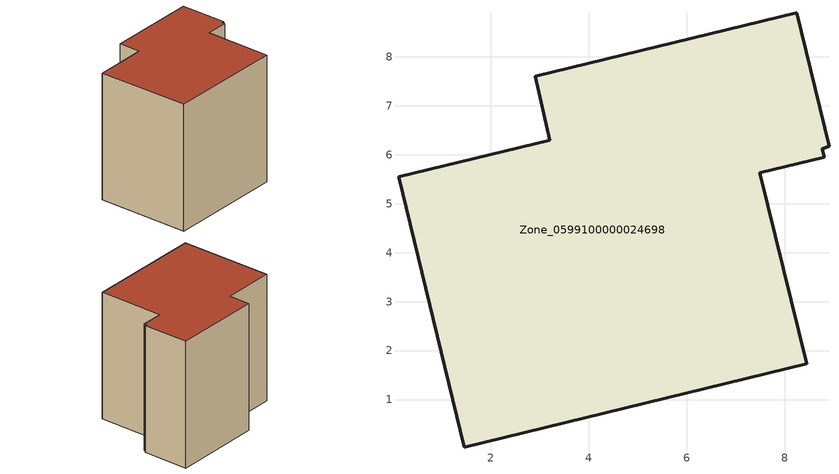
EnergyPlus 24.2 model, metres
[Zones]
Zone_0599100000024698
 floor ground (C_G): 8.76,6.12 8.81,5.95 7.49,5.63 8.45,1.73 1.46,0.03 0.11,5.55 3.2,6.3 2.9,7.6 8.24,8.9 8.9,6.18 z0
 wall outside (C_F): 8.24,8.9 2.9,7.6 3.2,6.3 0.11,5.55 1.46,0.03 8.45,1.73 7.49,5.63 8.81,5.95 8.76,6.12 8.9,6.18 8.24,8.9 z0:7.85
 roof outside (C_R): 8.81,5.95 8.76,6.12 8.9,6.18 8.24,8.9 2.9,7.6 3.2,6.3 0.11,5.55 1.46,0.03 8.45,1.73 7.49,5.63 z7.85
[BUILDING]
Pand.0599100000024698: North Axis=0; Terrain=City; Loads Convergence Tolerance Value=0.04; Temperature Convergence Tolerance Value=0.4; Solar Distribution=FullExterior; Maximum Number of Warmup Days=25; Minimum Number of Warmup Days=1
[Site:Location]
Rotterdam.The.Hague.AP_ZH_NLD Design_Conditions: Latitude=51.96; Longitude=4.45; Time Zone=1; Elevation=-4.5
[SITE:GROUNDTEMPERATURE:BUILDINGSURFACE]
18, 18, 18, 18, 18, 18, 18, 18, 18, 18, 18, 18
[MATERIAL] Thermal Absorptance=0.9; Solar Absorptance=0.7; Visible Absorptance=0.7
Name | Roughness | Thickness | Conductivity | Density | Specific Heat
G.TC.1946 | MediumSmooth | 0.15 | 1 | 540 | 1210
F.TC.1946 | Rough | 0.3 | 0.857143 | 1920 | 840
R.TC.1946 | MediumRough | 0.2 | 0.909091 | 1500 | 1000
[CONSTRUCTION]
C_G: G.TC.1946
C_F: F.TC.1946
C_R: R.TC.1946
[ZONE]
Zone_0599100000024698: Type=1; Multiplier=1; Ceiling Height=Autocalculate; Volume=Autocalculate; Floor Area=autocalculate; Part of Total Floor Area=Yes
[ZONEINFILTRATION:DESIGNFLOWRATE]
Infil_Zone_0599100000024698: Zone or ZoneList or Space or SpaceList=Zone_0599100000024698; Schedule=AlwaysOn; Design Flow Rate Calculation Method=Flow/Area; Flow Rate per Floor Area=0.003; Constant Term Coefficient=1; Temperature Term Coefficient=0; Velocity Term Coefficient=0; Velocity Squared Term Coefficient=0
[HVACTEMPLATE:ZONE:IDEALLOADSAIRSYSTEM]
Zone_0599100000024698: Maximum Heating Supply Air Temperature=50; Minimum Cooling Supply Air Temperature=13; Maximum Heating Supply Air Humidity Ratio=0.0156; Minimum Cooling Supply Air Humidity Ratio=0.0077; Heating Limit=NoLimit; Cooling Limit=NoLimit; Dehumidification Control Type=ConstantSensibleHeatRatio; Cooling Sensible Heat Ratio=0.7; Dehumidification Setpoint=60; Humidification Control Type=None; Humidification Setpoint=30; Outdoor Air Method=None; Outdoor Air Flow Rate per Person=0.00944; Outdoor Air Flow Rate per Zone Floor Area=0; Outdoor Air Flow Rate per Zone=0; Demand Controlled Ventilation Type=None; Outdoor Air Economizer Type=NoEconomizer; Heat Recovery Type=None; Sensible Heat Recovery Effectiveness=0.7; Latent Heat Recovery Effectiveness=0.65
[ZONECONTROL:THERMOSTAT]
ThermostatControl_Zone_0599100000024698: Zone or ZoneList=Zone_0599100000024698; Control Type Schedule=DualSetpointControlType; Control 1=Thermostat_Zone_0599100000024698; Temperature Difference Between Cutout And Setpoint=0
[THERMOSTATSETPOINT:DUALSETPOINT]
Thermostat_Zone_0599100000024698: Heating Setpoint Temperature Schedule=HeatingSetpoint_Zone_0599100000024698; Cooling Setpoint Temperature Schedule=CoolingSetpoint_Zone_0599100000024698
[SCHEDULE:COMPACT]
HeatingSetpoint_Zone_0599100000024698: Through: 12/31, For: AllDays, Until: 24:00, 21
CoolingSetpoint_Zone_0599100000024698: Through: 12/31, For: AllDays, Until: 24:00, 24
DualSetpointControlType: Through: 12/31, For: AllDays, Until: 24:00, 4
AlwaysOn: Through: 12/31, For: AllDays, Until: 24:00, 1
